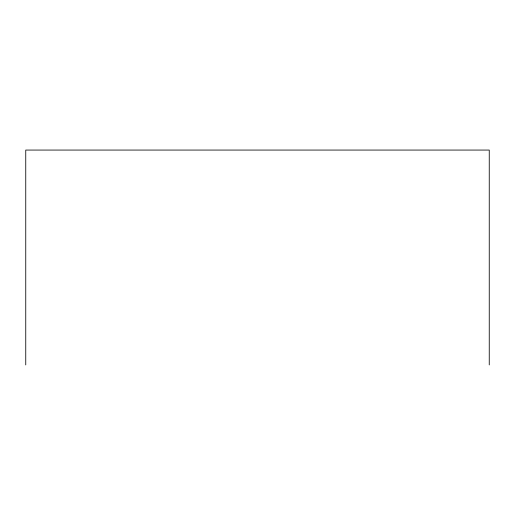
<?xml version="1.0" encoding="UTF-8"?>
<svg xmlns="http://www.w3.org/2000/svg" width="515" height="515" viewBox="0 0 515 515"><rect width="100%" height="100%" fill="white"/><g stroke="black" fill="none" stroke-linecap="round" stroke-linejoin="round"><path stroke-width="0.77" d="M489.25 364.935L489.25 150.065L25.75 150.065L25.75 364.935"/></g></svg>
